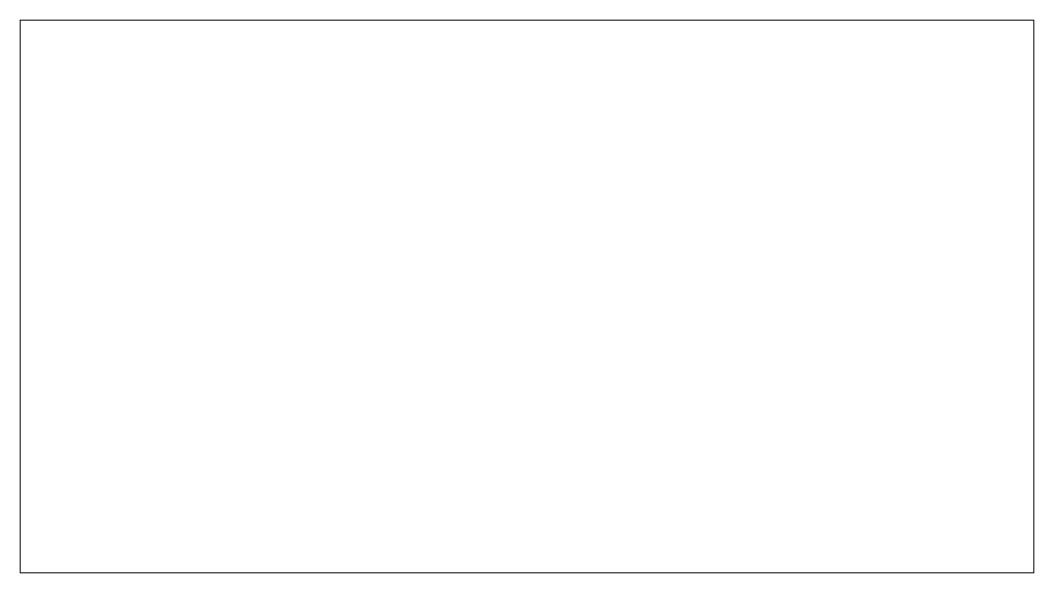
# Model space of a CAD drawing. Extents: x -720 to 2641, y -375 to 1456.
import ezdxf

# ---------------------------------------------------------------- set-up
doc = ezdxf.new("R2010")
doc.units = 0
doc.header["$MEASUREMENT"] = 0
doc.layers.add('Layer 1', color=7, linetype='Continuous', lineweight=0)
picture_1 = doc.add_image_def('image1.png', size_in_pixel=(14003, 7630))

msp = doc.modelspace()

# ---------------------------------------------------------------- pictures from other files: only their frames are drawn
at = {"layer": 'Layer 1'}
image = msp.add_image(picture_1, insert=(-720, -375.2), size_in_units=(3360.7, 1831.2), dxfattribs=at)

doc.saveas('drawing.dxf')
